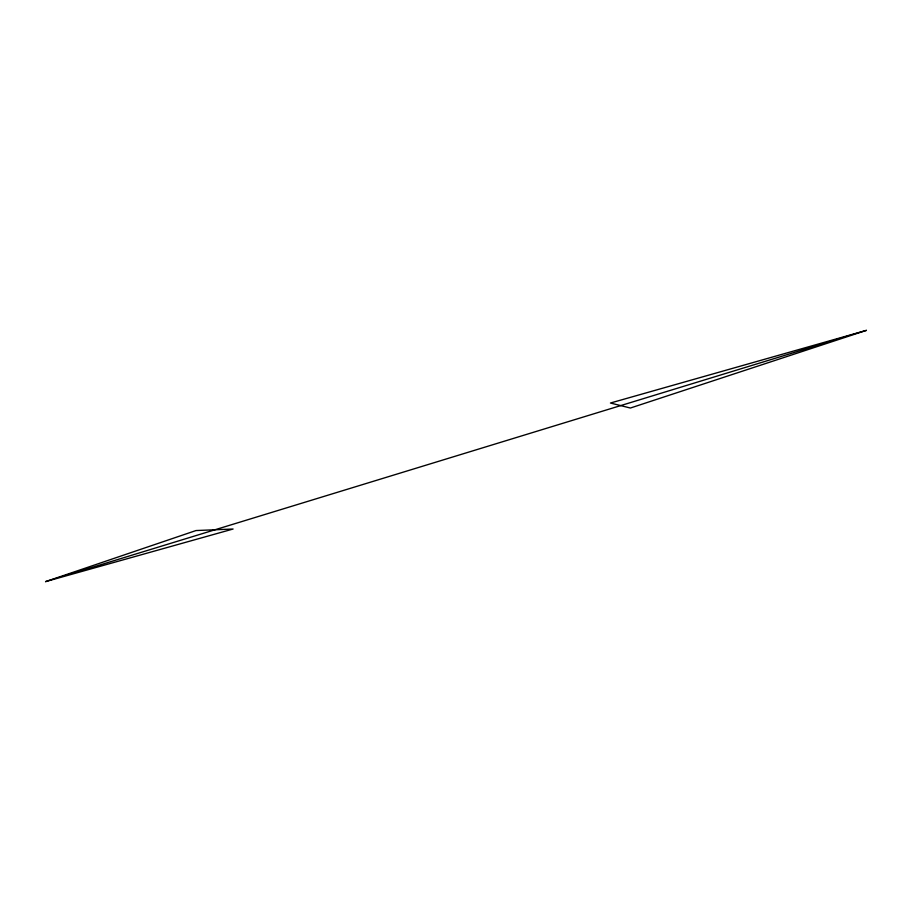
<?xml version="1.0" encoding="UTF-8"?>
<svg xmlns="http://www.w3.org/2000/svg" width="912" height="912" viewBox="0 0 912 912"><rect width="100%" height="100%" fill="white"/><g stroke="black" fill="none" stroke-linecap="round" stroke-linejoin="round"><path stroke-width="1.37" d="M45.6 581.617L196 530.556L233.096 529.017L45.6 581.617L866.4 330.383L630.374 408.029L610.447 403.024L866.4 330.383"/></g></svg>
